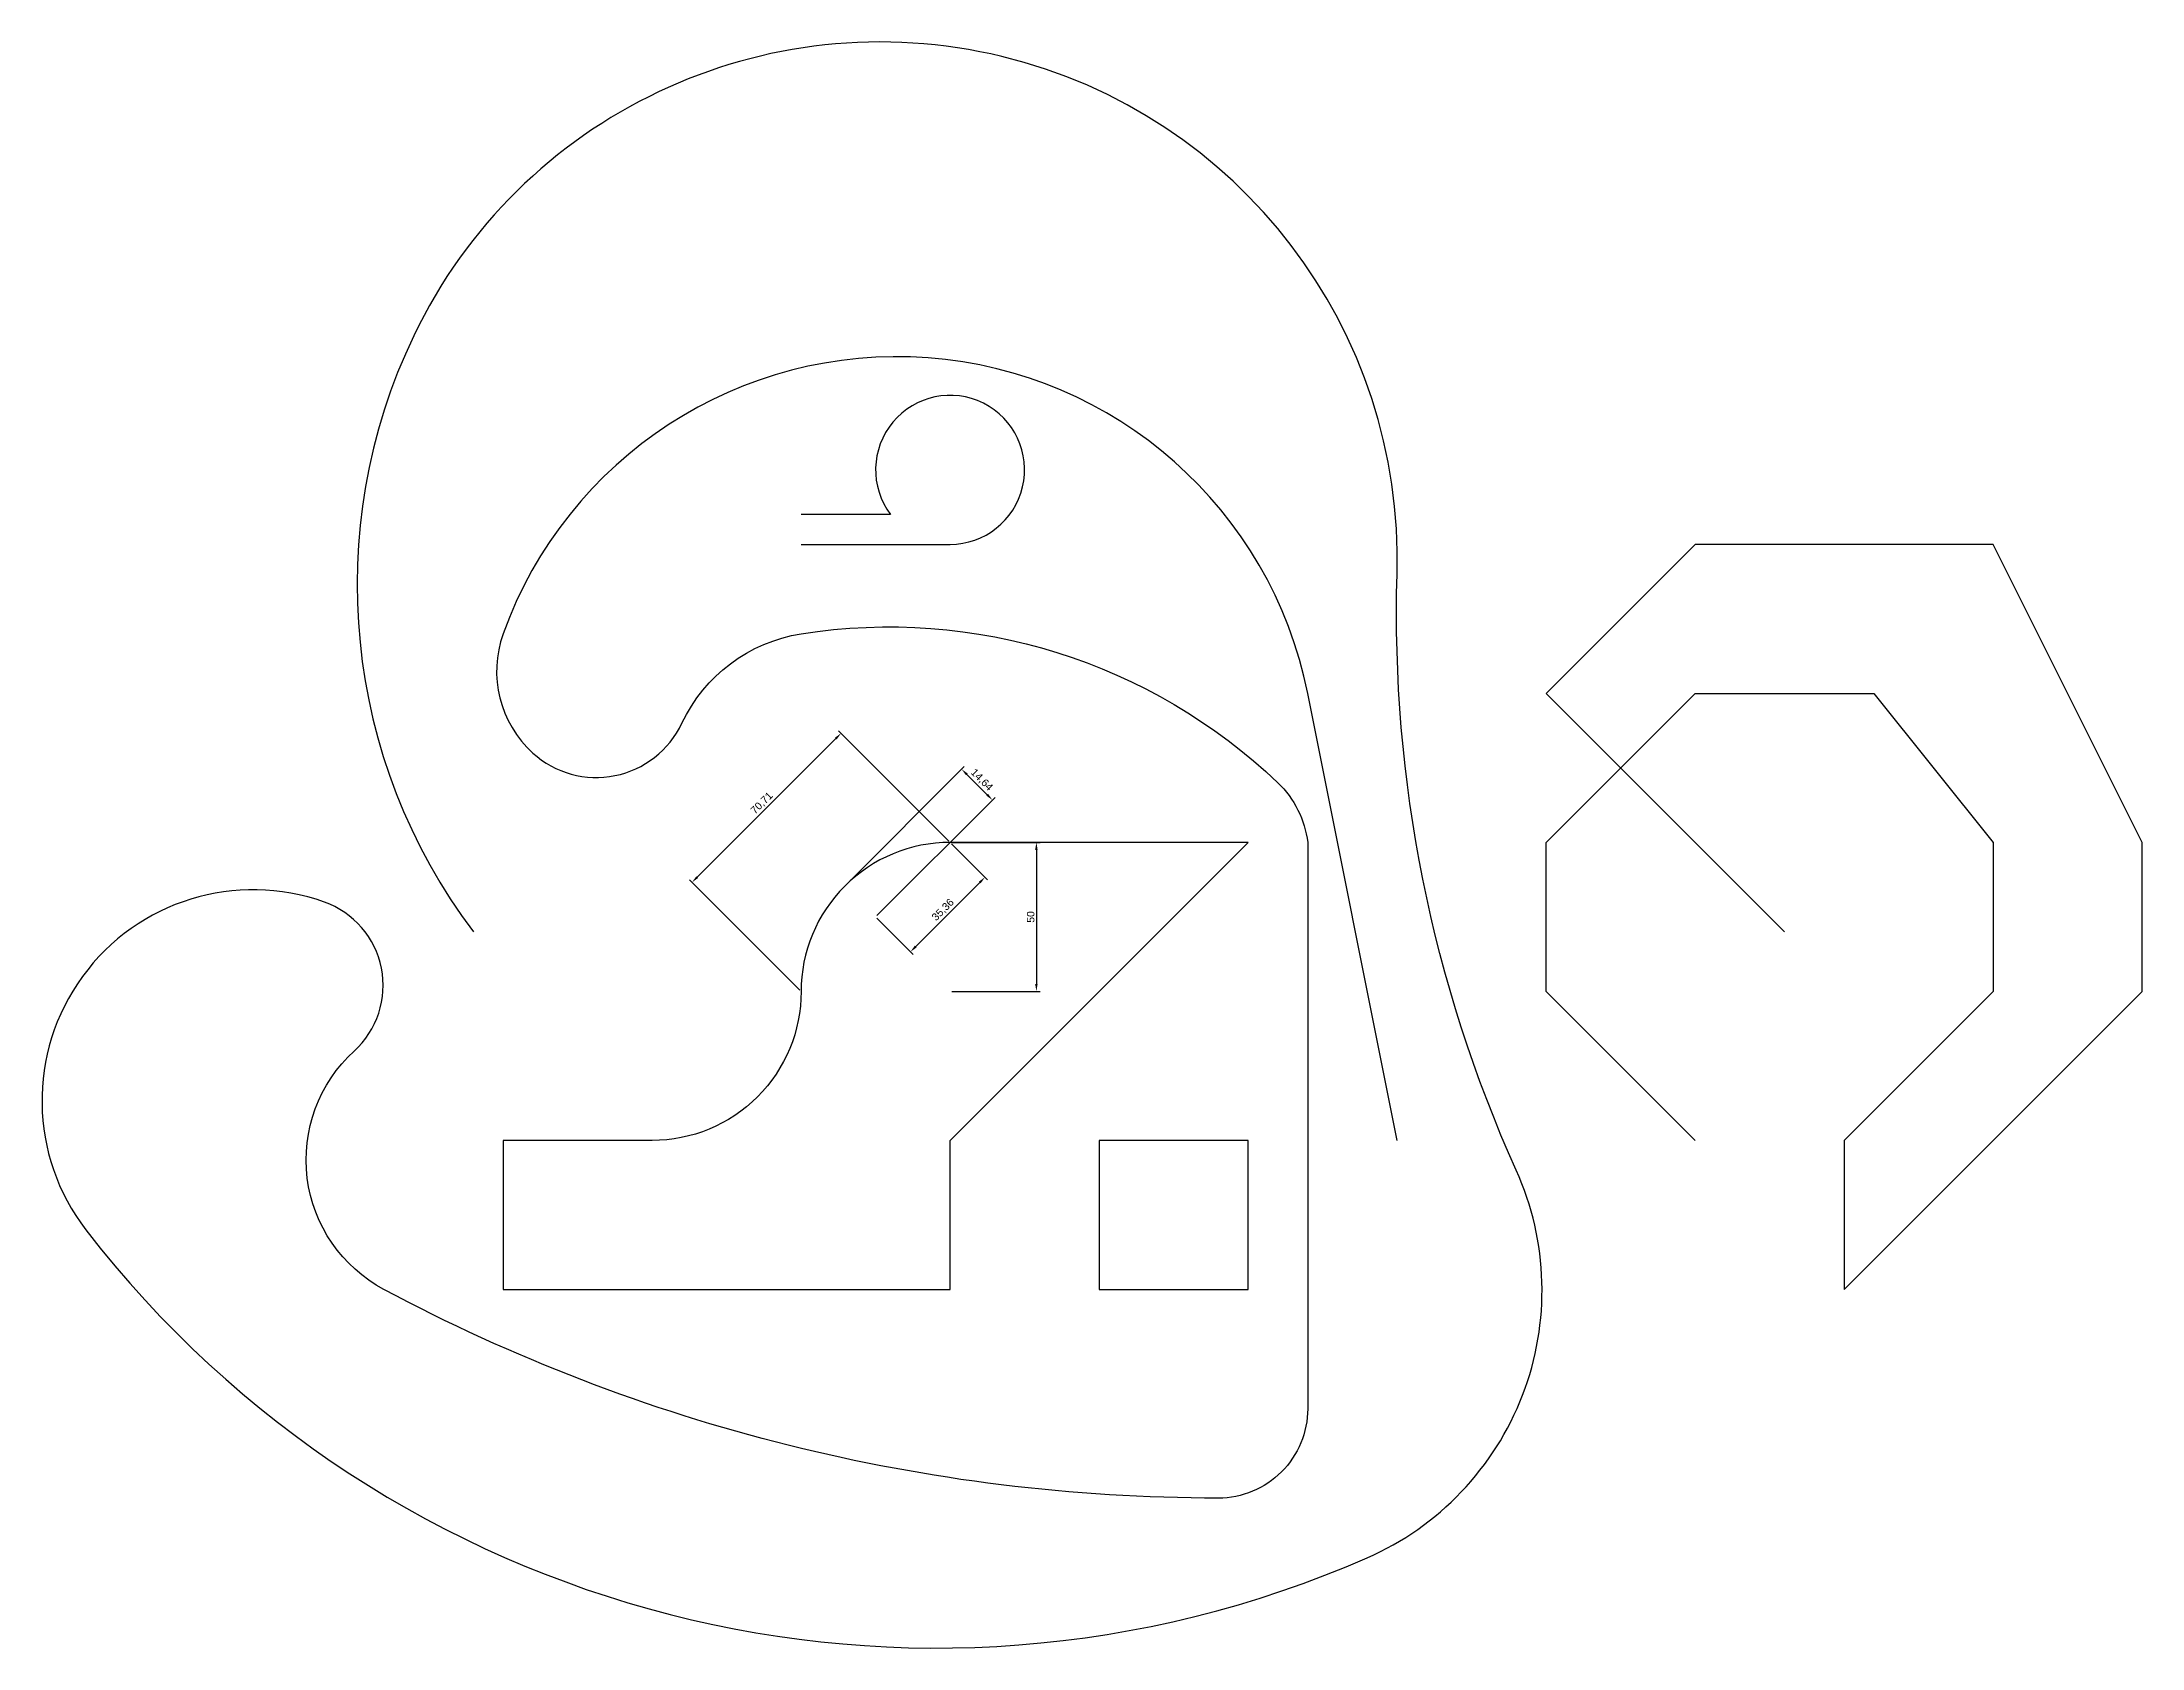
# Model space of a CAD drawing. Header units: millimetres. Extents: x -305 to 400, y -170 to 369.
import ezdxf

# ---------------------------------------------------------------- set-up
doc = ezdxf.new("R2010")
doc.units = ezdxf.units.MM
doc.styles.get("Standard").update_dxf_attribs({"font": 'arial.ttf'})
doc.dimstyles.new('ISO-25', dxfattribs={"dimtxt": 2.5, "dimasz": 2.5, "dimexe": 1.25, "dimexo": 0.625, "dimtad": 1, "dimtxsty": 'Standard', "dimcen": 2.5, "dimadec": 0, "dimazin": 0, "dimtfac": 1, "dimtmove": 0, "dimatfit": 3, "dimfxl": 1, "dimarcsym": 0})

# ---------------------------------------------------------------- blocks, each defined once
blk = doc.blocks.new('*D1')
at = {"color": 0, "lineweight": -2, "transparency": 16777216}
for p, q in [((-34.91, 85.8), (4.75, 125.46)), ((5.64, 122.81), (12.46, 115.99)), ((-24.56, 75.44), (15.11, 115.11))]:
    blk.add_line(p, q, dxfattribs=at)
at = {"color": 0, "transparency": 16777216}
for points in [[(5.93, 123.11), (5.34, 122.52), (3.87, 124.58)], [(12.75, 116.29), (12.16, 115.7), (14.22, 114.22)]]:
    blk.add_solid(points, dxfattribs=at)
at = {"layer": 'Defpoints', "color": 0, "transparency": 16777216}
for p in [(14.22, 114.22), (-35.36, 85.36), (-25, 75)]:
    blk.add_point(p, dxfattribs=at)
at = {"color": 0, "transparency": 16777216, "insert": (10.55, 120.91), "char_height": 2.5, "attachment_point": 5, "rotation": 315}
blk.add_mtext('14,64', dxfattribs=at)
blk = doc.blocks.new('*D2')
at = {"color": 0, "lineweight": -2, "transparency": 16777216}
for p, q in [((-38.37, 134.84), (-84.84, 88.37)), ((-0.44, 100.44), (-37.49, 137.49)), ((-50.44, 50.44), (-87.49, 87.49))]:
    blk.add_line(p, q, dxfattribs=at)
at = {"color": 0, "transparency": 16777216}
for points in [[(-38.67, 135.13), (-38.08, 134.54), (-36.61, 136.61)], [(-85.13, 88.67), (-84.54, 88.08), (-86.61, 86.61)]]:
    blk.add_solid(points, dxfattribs=at)
at = {"layer": 'Defpoints', "color": 0, "transparency": 16777216}
for p in [(0, 100), (-86.61, 86.61), (-50, 50)]:
    blk.add_point(p, dxfattribs=at)
at = {"color": 0, "transparency": 16777216, "insert": (-63.11, 113.11), "char_height": 2.5, "attachment_point": 5, "rotation": 45}
blk.add_mtext('70,71', dxfattribs=at)
blk = doc.blocks.new('*D3')
at = {"color": 0, "lineweight": -2, "transparency": 16777216}
for p, q in [((0.63, 100), (30.21, 100)), ((28.96, 97.5), (28.96, 52.5)), ((0.63, 50), (30.21, 50))]:
    blk.add_line(p, q, dxfattribs=at)
at = {"color": 0, "transparency": 16777216}
for points in [[(28.54, 97.5), (29.37, 97.5), (28.96, 100)], [(28.54, 52.5), (29.37, 52.5), (28.96, 50)]]:
    blk.add_solid(points, dxfattribs=at)
at = {"layer": 'Defpoints', "color": 0, "transparency": 16777216}
for p in [(0, 100), (0, 50), (28.96, 50)]:
    blk.add_point(p, dxfattribs=at)
at = {"color": 0, "transparency": 16777216, "insert": (27.05, 75), "char_height": 2.5, "attachment_point": 5, "rotation": 90}
blk.add_mtext('50', dxfattribs=at)
blk = doc.blocks.new('*D4')
at = {"color": 0, "lineweight": -2, "transparency": 16777216}
for p, q in [((0.44, 99.56), (12.58, 87.42)), ((9.93, 86.53), (-11.53, 65.07)), ((-24.56, 74.56), (-12.42, 62.42))]:
    blk.add_line(p, q, dxfattribs=at)
at = {"color": 0, "transparency": 16777216}
for points in [[(9.64, 86.83), (10.23, 86.24), (11.7, 88.3)], [(-11.83, 65.36), (-11.24, 64.77), (-13.3, 63.3)]]:
    blk.add_solid(points, dxfattribs=at)
at = {"layer": 'Defpoints', "color": 0, "transparency": 16777216}
for p in [(0, 100), (-25, 75), (-13.3, 63.3)]:
    blk.add_point(p, dxfattribs=at)
at = {"color": 0, "transparency": 16777216, "insert": (-2.31, 77.31), "char_height": 2.5, "attachment_point": 5, "rotation": 45}
blk.add_mtext('35,36', dxfattribs=at)

msp = doc.modelspace()

# ---------------------------------------------------------------- linework, layer by layer
for points in [[(150, 0), (120, 150, 0.7597798), (-150, 170, 0.304004), (-140, 130, 0.5035461), (-90, 140, -0.2483527), (-50, 170, -0.2338958), (110, 120, -0.1740942), (120, 100), (120, -90, -0.4142136), (90, -120, -0.1231056), (-190, -50, -0.5183784), (-200, 30, 0.5656278), (-210, 80, 0.7491207), (-290, -30, 0.3443546), (140, -140, 0.4173769), (190, -10, -0.1135963), (150, 190, 0.8101408), (-180, 270, 0.2802673), (-160, 70, 0.4983257)], [(-50, 200), (0, 200, 4.236068), (-20, 210), (-50, 210)], [(0, 0), (100, 100), (0, 100, 0.4142136), (-50, 50, -0.4142136), (-100, 0), (-150, 0), (-150, -50), (0, -50), (0, 0)]]:
    msp.add_lwpolyline(points, format="xyb")
msp.add_lwpolyline([(50, 0), (50, -50), (100, -50), (100, 0), (50, 0)])
msp.add_polyline3d([(250, 0, 0), (200, 50, 0), (200, 100, 0), (250, 150, 0), (310, 150, 0), (350, 100, 0), (350, 50, 0), (300, 0, 0), (300, -50, 0), (400, 50, 0), (400, 100, 0), (350, 200, 0), (250, 200, 0), (200, 150, 0), (280, 70, 0)])

# ---------------------------------------------------------------- dimensions: what is measured, and where the dimension line sits
for p1, p2, distance, picture, middle in [((0, 100), (-50, 50), -51.77, '*D2', (-63.111, 113.111)), ((-35.355, 85.355), (-25, 75), 55.47, '*D1', (10.55, 120.905)), ((0, 100), (-25, 75), 16.545, '*D4', (-2.305, 77.305))]:
    dim = msp.add_aligned_dim(p1=p1, p2=p2, distance=distance, dimstyle='ISO-25')
    dim.commit()
    dim.dimension.update_dxf_attribs({"geometry": picture, "text_midpoint": middle})
dim = msp.add_linear_dim(base=(28.956, 50), p1=(0, 100), p2=(0, 50), angle=90, dimstyle='ISO-25')
dim.commit()
dim.dimension.update_dxf_attribs({"geometry": '*D3', "text_midpoint": (27.054, 75)})

doc.saveas('drawing.dxf')
